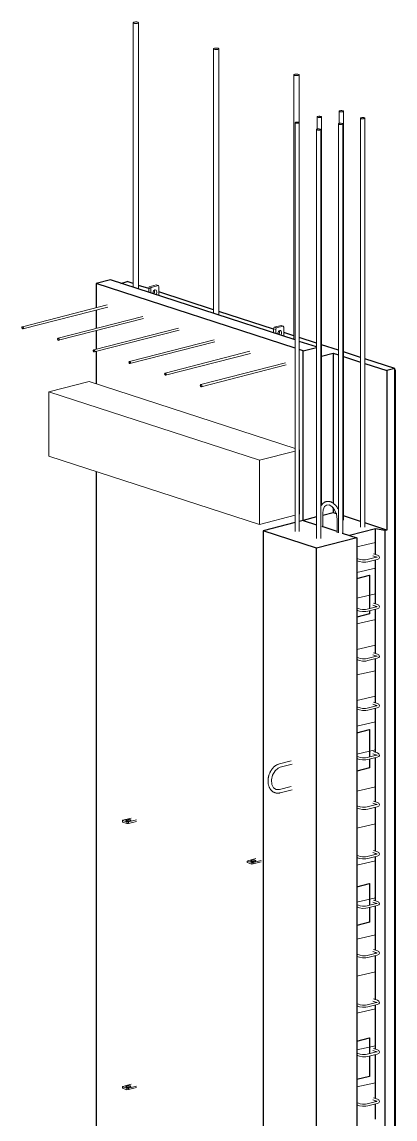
# Model space of a CAD drawing. Header units: millimetres. Extents: x 10041 to 29021, y -1808 to 18539.
# Drawn here: x 23368 to 24758, y 5032 to 9120 of the extents above; entities that cross this region are included whole.
import ezdxf

# ---------------------------------------------------------------- set-up
doc = ezdxf.new("R2010")
doc.units = ezdxf.units.MM
for name, color, linetype, lineweight in [('A-GENM', 13, 'Continuous', 18), ('A-WALL', 113, 'Continuous', 25), ('S-BEAM', 12, 'Continuous', 18), ('S-COLS', 52, 'Continuous', 18), ('S-RBAR', 171, 'Continuous', 18)]:
    doc.layers.add(name, color=color, linetype=linetype, lineweight=lineweight)

# ---------------------------------------------------------------- blocks, each defined once
blk = doc.blocks.new('Rebar Bar - Part 2739742299-431004-3D Ortho')
at = {"layer": 'S-RBAR'}
for p, q in [((4095.3, 8761.3), (4095.3, 7237.4)), ((4111.3, 7237.4), (4111.3, 8761.3))]:
    blk.add_line(p, q, dxfattribs=at)
for points in [[(4109.3, 8762.8, 0), (4107.7, 8763.2, 0), (4105.8, 8763.5, 0), (4103.8, 8763.6, 0), (4101.7, 8763.6, 0), (4099.7, 8763.4, 0), (4098, 8763, 0), (4096.6, 8762.6, 0), (4095.7, 8762, 0), (4095.3, 8761.4, 0), (4095.5, 8760.8, 0), (4096.1, 8760.3, 0), (4097.3, 8759.8, 0)], [(4097.3, 8759.8, 0), (4098.9, 8759.4, 0), (4100.8, 8759.1, 0), (4102.8, 8759, 0), (4104.9, 8759, 0), (4106.9, 8759.2, 0), (4108.6, 8759.6, 0), (4110, 8760, 0), (4110.9, 8760.6, 0), (4111.3, 8761.2, 0), (4111.1, 8761.8, 0), (4110.4, 8762.3, 0), (4109.3, 8762.8, 0)]]:
    blk.add_polyline3d(points, dxfattribs=at)
blk = doc.blocks.new('Rebar Bar - Part 2739742299-V3-3D Ortho')
at = {"layer": 'S-RBAR'}
for p, q in [((4015.6, 8787.2), (4015.6, 8741.8)), ((4031.6, 7263.3), (4031.6, 8787.2))]:
    blk.add_line(p, q, dxfattribs=at)
for points in [[(4029.5, 8788.7, 0), (4028, 8789.1, 0), (4026.1, 8789.4, 0), (4024, 8789.5, 0), (4022, 8789.5, 0), (4020, 8789.3, 0), (4018.3, 8788.9, 0), (4016.9, 8788.5, 0), (4016, 8787.9, 0), (4015.6, 8787.3, 0), (4015.7, 8786.7, 0), (4016.4, 8786.2, 0), (4017.6, 8785.7, 0)], [(4017.6, 8785.7, 0), (4019.2, 8785.3, 0), (4021, 8785, 0), (4023.1, 8784.9, 0), (4025.2, 8784.9, 0), (4027.2, 8785.1, 0), (4028.9, 8785.5, 0), (4030.3, 8785.9, 0), (4031.2, 8786.5, 0), (4031.6, 8787.1, 0), (4031.4, 8787.7, 0), (4030.7, 8788.2, 0), (4029.5, 8788.7, 0)]]:
    blk.add_polyline3d(points, dxfattribs=at)
blk = doc.blocks.new('Rebar Bar - Part 2364595432-431004-3D Ortho')
at = {"layer": 'S-RBAR'}
for p, q in [((3933.5, 8766), (3933.5, 8720.7)), ((3949.5, 7318.9), (3949.5, 8766))]:
    blk.add_line(p, q, dxfattribs=at)
for points in [[(3947.5, 8767.6, 0), (3945.9, 8768, 0), (3944, 8768.2, 0), (3942, 8768.3, 0), (3939.9, 8768.3, 0), (3937.9, 8768.1, 0), (3936.2, 8767.8, 0), (3934.8, 8767.3, 0), (3933.9, 8766.8, 0), (3933.5, 8766.2, 0), (3933.7, 8765.6, 0), (3934.3, 8765, 0), (3935.5, 8764.5, 0)], [(3935.5, 8764.5, 0), (3937.1, 8764.1, 0), (3939, 8763.9, 0), (3941, 8763.7, 0), (3943.1, 8763.8, 0), (3945.1, 8764, 0), (3946.8, 8764.3, 0), (3948.2, 8764.8, 0), (3949.1, 8765.3, 0), (3949.5, 8765.9, 0), (3949.3, 8766.5, 0), (3948.6, 8767.1, 0), (3947.5, 8767.6, 0)]]:
    blk.add_polyline3d(points, dxfattribs=at)
blk = doc.blocks.new('Rebar Bar - Part 2702964208-431004-3D Ortho')
at = {"layer": 'S-RBAR'}
for p, q in [((3851.2, 8744.5), (3851.2, 7221.1)), ((3867.2, 7221.1), (3867.2, 8744.5))]:
    blk.add_line(p, q, dxfattribs=at)
for points in [[(3865.2, 8746, 0), (3863.6, 8746.4, 0), (3861.7, 8746.7, 0), (3859.7, 8746.8, 0), (3857.6, 8746.8, 0), (3855.6, 8746.6, 0), (3853.9, 8746.2, 0), (3852.5, 8745.8, 0), (3851.6, 8745.2, 0), (3851.2, 8744.6, 0), (3851.4, 8744, 0), (3852.1, 8743.5, 0), (3853.2, 8743, 0)], [(3853.2, 8743, 0), (3854.8, 8742.6, 0), (3856.7, 8742.3, 0), (3858.7, 8742.2, 0), (3860.8, 8742.2, 0), (3862.8, 8742.4, 0), (3864.5, 8742.8, 0), (3865.9, 8743.2, 0), (3866.8, 8743.8, 0), (3867.2, 8744.4, 0), (3867, 8745, 0), (3866.4, 8745.5, 0), (3865.2, 8746, 0)]]:
    blk.add_polyline3d(points, dxfattribs=at)
blk = doc.blocks.new('RR spread anchor face based - RR-SA-1_4-160-1726851-3D Ortho')
at = {"layer": 'A-GENM'}
for p, q in [((3210.6, 5154.2), (3208.6, 5152.7)), ((3208.6, 5152.7), (3225.2, 5147.3)), ((3208.6, 5146.9), (3208.6, 5152.7)), ((3240.5, 5161.8), (3210.6, 5154.2)), ((3223.8, 5154.4), (3228.3, 5155.6)), ((3230.6, 5147.7), (3260.5, 5155.4)), ((3237.6, 5152.6), (3233.1, 5151.4)), ((3225.2, 5141.5), (3208.6, 5146.9)), ((3225.2, 5147.3), (3230.6, 5147.7)), ((3225.2, 5141.5), (3225.2, 5147.3)), ((3230.6, 5141.9), (3225.2, 5141.5)), ((3260.5, 5149.6), (3230.6, 5141.9)), ((3230.6, 5147.7), (3230.6, 5141.9))]:
    blk.add_line(p, q, dxfattribs=at)
for points in [[(3233.1, 5151.4, 0), (3231.6, 5151.1, 0), (3229.9, 5151, 0), (3228, 5150.9, 0), (3226.2, 5151, 0), (3224.6, 5151.2, 0), (3223.2, 5151.6, 0), (3222.2, 5152, 0), (3221.6, 5152.5, 0), (3221.5, 5153.1, 0), (3221.8, 5153.6, 0), (3222.6, 5154, 0), (3223.8, 5154.4, 0)], [(3228.3, 5155.6, 0), (3229.8, 5155.9, 0), (3231.5, 5156.1, 0), (3233.3, 5156.1, 0), (3235.1, 5156, 0), (3236.8, 5155.8, 0), (3238.2, 5155.4, 0), (3239.2, 5155, 0), (3239.8, 5154.5, 0), (3239.9, 5154, 0), (3239.6, 5153.5, 0), (3238.8, 5153, 0), (3237.6, 5152.6, 0)]]:
    blk.add_polyline3d(points, dxfattribs=at)
blk = doc.blocks.new('RR spread anchor face based - RR-SA-4_0-180-1726831-3D Ortho')
at = {"layer": 'A-GENM'}
for p, q in [((3308.2, 8133.3), (3334.3, 8140.1)), ((3342.3, 8137.5), (3316.1, 8130.7)), ((3334.3, 8140.1), (3342.3, 8137.5)), ((3344.2, 8133.2), (3342.3, 8137.5)), ((3306.3, 8128.1), (3308.2, 8133.3)), ((3306.3, 8112.1), (3306.3, 8128.1)), ((3314.3, 8125.5), (3306.3, 8128.1)), ((3308.2, 8133.3), (3316.1, 8130.7)), ((3316.1, 8130.7), (3314.3, 8125.5)), ((3314.3, 8125.5), (3314.3, 8109.5)), ((3322.5, 8107.2), (3322.5, 8111)), ((3328, 8113.2), (3328, 8117.1)), ((3336, 8114.5), (3336, 8110.7)), ((3344.2, 8099.8), (3344.2, 8133.2))]:
    blk.add_line(p, q, dxfattribs=at)
for points in [[(3322.5, 8111, 0), (3322.7, 8113.3, 0), (3323.4, 8115.6, 0), (3324.5, 8117.6, 0), (3325.9, 8119.4, 0), (3327.5, 8120.6, 0), (3329.2, 8121.4, 0), (3331, 8121.5, 0), (3332.6, 8121.1, 0), (3334, 8120.1, 0), (3335.1, 8118.6, 0), (3335.7, 8116.7, 0), (3336, 8114.5, 0)], [(3325.8, 8106.4, 0), (3326, 8106.6, 0), (3327.1, 8108.7, 0), (3327.8, 8111, 0), (3328, 8113.2, 0)], [(3328, 8117.1, 0), (3327.8, 8119.2, 0), (3327.4, 8120.5, 0)], [(3336, 8110.7, 0), (3335.7, 8108.4, 0), (3335.1, 8106.1, 0), (3334, 8104.1, 0), (3333.4, 8103.3, 0)]]:
    blk.add_polyline3d(points, dxfattribs=at)
blk = doc.blocks.new('Rebar Bar - Part 1026889929-431004-3D Ortho')
at = {"layer": 'S-RBAR'}
for p, q in [((3248.8, 9117), (3248.8, 8130.8)), ((3268.8, 8124.3), (3268.8, 9117))]:
    blk.add_line(p, q, dxfattribs=at)
for points in [[(3266.3, 9118.9, 0), (3264.3, 9119.4, 0), (3262, 9119.8, 0), (3259.4, 9119.9, 0), (3256.8, 9119.9, 0), (3254.3, 9119.6, 0), (3252.2, 9119.2, 0), (3250.5, 9118.6, 0), (3249.3, 9117.9, 0), (3248.8, 9117.2, 0), (3249, 9116.4, 0), (3249.9, 9115.7, 0), (3251.3, 9115.1, 0)], [(3251.3, 9115.1, 0), (3253.3, 9114.6, 0), (3255.7, 9114.3, 0), (3258.2, 9114.1, 0), (3260.8, 9114.2, 0), (3263.3, 9114.4, 0), (3265.4, 9114.9, 0), (3267.2, 9115.4, 0), (3268.3, 9116.1, 0), (3268.8, 9116.9, 0), (3268.6, 9117.6, 0), (3267.7, 9118.3, 0), (3266.3, 9118.9, 0)]]:
    blk.add_polyline3d(points, dxfattribs=at)
blk = doc.blocks.new('Rebar Bar - Part 864883769-431004-3D Ortho')
at = {"layer": 'S-RBAR'}
for p, q in [((3816, 7849.7), (3500.3, 7768.7)), ((3502.3, 7761), (3817.9, 7842))]:
    blk.add_line(p, q, dxfattribs=at)
for points in [[(3503.9, 7764, 0), (3503.8, 7765, 0), (3503.6, 7766, 0), (3503.1, 7766.9, 0), (3502.6, 7767.7, 0), (3502, 7768.3, 0), (3501.3, 7768.7, 0), (3500.6, 7768.7, 0), (3499.9, 7768.6, 0), (3499.4, 7768.1, 0), (3499, 7767.5, 0), (3498.7, 7766.7, 0), (3498.6, 7765.7, 0)], [(3498.6, 7765.7, 0), (3498.7, 7764.7, 0), (3499, 7763.7, 0), (3499.4, 7762.7, 0), (3499.9, 7761.9, 0), (3500.6, 7761.4, 0), (3501.3, 7761, 0), (3502, 7760.9, 0), (3502.6, 7761.1, 0), (3503.1, 7761.5, 0), (3503.6, 7762.2, 0), (3503.8, 7763, 0), (3503.9, 7764, 0)]]:
    blk.add_polyline3d(points, dxfattribs=at)
blk = doc.blocks.new('Rebar Bar - Part 1534017773-431004-3D Ortho')
at = {"layer": 'S-RBAR'}
for p, q in [((4094.2, 7116.9), (4081.2, 7121.2)), ((4081.2, 7112.7), (4091.7, 7109.3))]:
    blk.add_line(p, q, dxfattribs=at)
blk = doc.blocks.new('Rebar Bar - Part 2227165887-431004-3D Ortho')
at = {"layer": 'S-RBAR'}
for points in [[(4094.2, 7116.9, 0), (4102.2, 7115.4, 0), (4113.8, 7115.4, 0), (4120.2, 7116.5, 0)], [(4091.7, 7109.3, 0), (4102.1, 7107.4, 0), (4115.2, 7107.5, 0), (4122.2, 7108.8, 0)]]:
    blk.add_polyline3d(points, dxfattribs=at)
blk = doc.blocks.new('Rebar Bar - Part 3241041724-431004-3D Ortho')
at = {"layer": 'S-RBAR'}
for p, q in [((4154.7, 7125.3), (4120.2, 7116.5)), ((4122.2, 7108.8), (4156.7, 7117.6))]:
    blk.add_line(p, q, dxfattribs=at)
blk = doc.blocks.new('Rebar Bar - Part 2227165887-V4-3D Ortho')
at = {"layer": 'S-RBAR'}
blk.add_line((4156.4, 7125.7), (4156.1, 7125.8), dxfattribs=at)
for points in [[(4157.5, 7126.4, 0), (4156.4, 7125.8, 0), (4154.7, 7125.3, 0)], [(4158.6, 7133.4, 0), (4163.9, 7130.7, 0), (4166.3, 7124.6, 0), (4162.8, 7120.1, 0), (4156.7, 7117.6, 0)]]:
    blk.add_polyline3d(points, dxfattribs=at)
blk = doc.blocks.new('Rebar Bar - Part 3098984773-431004-3D Ortho')
at = {"layer": 'S-RBAR'}
for p, q in [((4140.9, 7130.8), (4156.1, 7125.8)), ((4158.6, 7133.4), (4143.3, 7138.4))]:
    blk.add_line(p, q, dxfattribs=at)
blk = doc.blocks.new('Rebar Bar - Part 3098984773-V5-3D Ortho')
at = {"layer": 'S-RBAR'}
for p, q in [((4141.3, 6393.4), (4156.1, 6388.6)), ((4158.6, 6396.2), (4143.3, 6401.2))]:
    blk.add_line(p, q, dxfattribs=at)
blk = doc.blocks.new('Rebar Bar - Part 1814174108-431004-3D Ortho')
at = {"layer": 'S-RBAR'}
for p, q in [((3547.8, 9019.9), (3547.8, 8033.7)), ((3567.8, 8027.2), (3567.8, 9019.9))]:
    blk.add_line(p, q, dxfattribs=at)
for points in [[(3565.3, 9021.8, 0), (3563.3, 9022.3, 0), (3560.9, 9022.6, 0), (3558.4, 9022.8, 0), (3555.8, 9022.7, 0), (3553.3, 9022.5, 0), (3551.1, 9022, 0), (3549.4, 9021.5, 0), (3548.3, 9020.8, 0), (3547.8, 9020.1, 0), (3548, 9019.3, 0), (3548.8, 9018.6, 0), (3550.3, 9018, 0)], [(3550.3, 9018, 0), (3552.3, 9017.5, 0), (3554.6, 9017.1, 0), (3557.2, 9017, 0), (3559.8, 9017.1, 0), (3562.3, 9017.3, 0), (3564.4, 9017.7, 0), (3566.1, 9018.3, 0), (3567.3, 9019, 0), (3567.8, 9019.7, 0), (3567.6, 9020.5, 0), (3566.7, 9021.2, 0), (3565.3, 9021.8, 0)]]:
    blk.add_polyline3d(points, dxfattribs=at)
blk = doc.blocks.new('Rebar Bar - Part 3870367981-431004-3D Ortho')
at = {"layer": 'S-RBAR'}
for p, q in [((3846.6, 8922.8), (3846.6, 7936.6)), ((3866.6, 8745.2), (3866.6, 8922.8))]:
    blk.add_line(p, q, dxfattribs=at)
for points in [[(3864.1, 8924.7, 0), (3862.1, 8925.2, 0), (3859.8, 8925.5, 0), (3857.2, 8925.7, 0), (3854.6, 8925.6, 0), (3852.1, 8925.4, 0), (3850, 8925, 0), (3848.3, 8924.4, 0), (3847.1, 8923.7, 0), (3846.6, 8923, 0), (3846.8, 8922.2, 0), (3847.7, 8921.5, 0), (3849.1, 8920.9, 0)], [(3849.1, 8920.9, 0), (3851.1, 8920.4, 0), (3853.5, 8920.1, 0), (3856, 8919.9, 0), (3858.6, 8920, 0), (3861.1, 8920.2, 0), (3863.2, 8920.6, 0), (3865, 8921.2, 0), (3866.1, 8921.9, 0), (3866.6, 8922.6, 0), (3866.4, 8923.4, 0), (3865.5, 8924.1, 0), (3864.1, 8924.7, 0)]]:
    blk.add_polyline3d(points, dxfattribs=at)
blk = doc.blocks.new('RR spread anchor face based - RR-SA-1_4-160-V7-3D Ortho')
at = {"layer": 'A-GENM'}
for p, q in [((3675.7, 5994.9), (3673.6, 5993.4)), ((3673.6, 5993.4), (3690.2, 5988)), ((3673.6, 5987.7), (3673.6, 5993.4)), ((3690.2, 5982.3), (3673.6, 5987.7)), ((3705.6, 6002.6), (3675.7, 5994.9)), ((3688.9, 5995.2), (3693.3, 5996.4)), ((3690.2, 5988), (3695.6, 5988.5)), ((3690.2, 5982.3), (3690.2, 5988)), ((3695.6, 5982.7), (3690.2, 5982.3)), ((3695.6, 5988.5), (3725.5, 5996.1)), ((3725.5, 5990.4), (3695.6, 5982.7)), ((3695.6, 5988.5), (3695.6, 5982.7)), ((3702.6, 5993.4), (3698.2, 5992.2))]:
    blk.add_line(p, q, dxfattribs=at)
for points in [[(3698.2, 5992.2, 0), (3696.6, 5991.9, 0), (3694.9, 5991.7, 0), (3693.1, 5991.7, 0), (3691.3, 5991.8, 0), (3689.7, 5992, 0), (3688.3, 5992.4, 0), (3687.2, 5992.8, 0), (3686.6, 5993.3, 0), (3686.5, 5993.8, 0), (3686.9, 5994.4, 0), (3687.7, 5994.8, 0), (3688.9, 5995.2, 0)], [(3693.3, 5996.4, 0), (3694.9, 5996.7, 0), (3696.6, 5996.9, 0), (3698.4, 5996.9, 0), (3700.2, 5996.8, 0), (3701.8, 5996.6, 0), (3703.2, 5996.2, 0), (3704.2, 5995.8, 0), (3704.8, 5995.3, 0), (3705, 5994.8, 0), (3704.6, 5994.2, 0), (3703.8, 5993.8, 0), (3702.6, 5993.4, 0)]]:
    blk.add_polyline3d(points, dxfattribs=at)
blk = doc.blocks.new('RR spread anchor face based - RR-SA-4_0-180-V8-3D Ortho')
at = {"layer": 'A-GENM'}
for p, q in [((3771.4, 7977), (3773.2, 7982.3)), ((3771.4, 7961), (3771.4, 7977)), ((3779.3, 7974.4), (3771.4, 7977)), ((3773.2, 7982.3), (3799.4, 7989)), ((3773.2, 7982.3), (3781.2, 7979.7)), ((3781.2, 7979.7), (3779.3, 7974.4)), ((3779.3, 7974.4), (3779.3, 7958.4)), ((3807.4, 7986.4), (3781.2, 7979.7)), ((3799.4, 7989), (3807.4, 7986.4)), ((3809.2, 7982.1), (3807.4, 7986.4)), ((3809.2, 7948.7), (3809.2, 7982.1)), ((3787.6, 7956.1), (3787.6, 7959.9)), ((3793, 7962.2), (3793, 7966)), ((3801, 7963.4), (3801, 7959.6))]:
    blk.add_line(p, q, dxfattribs=at)
for points in [[(3787.6, 7959.9, 0), (3787.8, 7962.2, 0), (3788.5, 7964.5, 0), (3789.5, 7966.5, 0), (3790.9, 7968.3, 0), (3792.5, 7969.5, 0), (3794.3, 7970.3, 0), (3796, 7970.4, 0), (3797.6, 7970, 0), (3799, 7969, 0), (3800.1, 7967.5, 0), (3800.8, 7965.6, 0), (3801, 7963.4, 0)], [(3790.5, 7954.8, 0), (3791.1, 7955.6, 0), (3792.1, 7957.6, 0), (3792.8, 7959.9, 0), (3793, 7962.2, 0)], [(3793, 7966, 0), (3792.8, 7968.2, 0), (3792.4, 7969.4, 0)], [(3801, 7959.6, 0), (3800.8, 7957.3, 0), (3800.1, 7955, 0), (3799, 7953, 0), (3798.5, 7952.2, 0)]]:
    blk.add_polyline3d(points, dxfattribs=at)
blk = doc.blocks.new('12_7Ø_ Lifting Insert_COLUMN - 12_9Ø Lifting insert-1653057-3D Ortho')
at = {"layer": 'A-GENM'}
for p, q in [((3954.4, 7237.5), (3954.4, 7289.1)), ((4008.2, 7267.5), (4008.2, 7215.9))]:
    blk.add_line(p, q, dxfattribs=at)
for points in [[(4012.9, 7302.7, 0), (4011.9, 7304.6, 0), (4011, 7306.5, 0), (4009.9, 7308.3, 0), (4008.9, 7310.1, 0), (4007.8, 7311.8, 0), (4006.6, 7313.5, 0), (4005.4, 7315.1, 0), (4004.2, 7316.7, 0), (4002.9, 7318.2, 0), (4001.6, 7319.7, 0), (4000.3, 7321.1, 0), (3998.9, 7322.4, 0), (3997.5, 7323.7, 0), (3996.1, 7325, 0), (3994.7, 7326.1, 0), (3993.2, 7327.2, 0), (3991.6, 7328.2, 0), (3990.1, 7329.1, 0), (3988.5, 7330, 0), (3986.9, 7330.7, 0), (3985.3, 7331.4, 0), (3983.7, 7332, 0), (3982.1, 7332.5, 0), (3980.4, 7333, 0), (3978.7, 7333.3, 0), (3977, 7333.5, 0), (3975.4, 7333.7, 0), (3973.7, 7333.7, 0), (3972, 7333.6, 0), (3970.3, 7333.5, 0), (3968.7, 7333.2, 0), (3967.1, 7332.8, 0), (3965.5, 7332.3, 0), (3963.9, 7331.7, 0), (3962.4, 7331.1, 0), (3960.9, 7330.3, 0), (3959.4, 7329.4, 0), (3958, 7328.5, 0), (3956.7, 7327.4, 0), (3955.4, 7326.3, 0), (3954.1, 7325.1, 0), (3953, 7323.9, 0), (3951.8, 7322.5, 0), (3950.8, 7321.1, 0), (3949.8, 7319.7, 0), (3948.8, 7318.2, 0), (3947.9, 7316.6, 0), (3947.1, 7315, 0)], [(4008.2, 7267.5, 0), (4005.7, 7285.7, 0), (3998.7, 7302.4, 0), (3988.9, 7314.5, 0), (3978.5, 7320.4, 0), (3968.9, 7320.1, 0), (3961.3, 7314, 0), (3955.9, 7301.9, 0), (3954.4, 7289.1, 0)]]:
    blk.add_polyline3d(points, dxfattribs=at)
blk = doc.blocks.new('12_7Ø_ Lifting Insert_COLUMN - 12_9Ø Lifting insert-V9-3D Ortho')
at = {"layer": 'A-GENM'}
for p, q in [((3837.5, 6367), (3792.9, 6355.5)), ((3796, 6343.2), (3841.2, 6354.8)), ((3837.5, 6271.2), (3792.9, 6259.8)), ((3796, 6247.5), (3841.2, 6259.1))]:
    blk.add_line(p, q, dxfattribs=at)
for points in [[(3792.9, 6355.5, 0), (3791.1, 6355, 0), (3789.3, 6354.4, 0), (3787.6, 6353.8, 0), (3785.8, 6353, 0), (3784.1, 6352.2, 0), (3782.4, 6351.2, 0), (3780.8, 6350.2, 0), (3779.1, 6349.2, 0), (3777.5, 6348, 0), (3775.9, 6346.8, 0), (3774.4, 6345.5, 0), (3772.9, 6344.2, 0), (3771.4, 6342.8, 0), (3770, 6341.3, 0), (3768.6, 6339.8, 0), (3767.2, 6338.2, 0), (3765.9, 6336.6, 0), (3764.7, 6334.9, 0), (3763.4, 6333.2, 0), (3762.3, 6331.4, 0), (3761.2, 6329.6, 0), (3760.1, 6327.7, 0), (3759.1, 6325.8, 0), (3758.1, 6323.8, 0), (3757.2, 6321.9, 0), (3756.3, 6319.9, 0), (3755.5, 6317.8, 0), (3754.8, 6315.8, 0), (3754.1, 6313.7, 0), (3753.5, 6311.6, 0), (3752.9, 6309.5, 0), (3752.4, 6307.4, 0), (3752, 6305.3, 0), (3751.6, 6303.1, 0), (3751.3, 6301, 0), (3751.1, 6298.9, 0), (3750.9, 6296.7, 0), (3750.8, 6294.6, 0), (3750.7, 6292.5, 0), (3750.7, 6290.4, 0), (3750.8, 6288.3, 0), (3751, 6286.2, 0), (3751.2, 6284.1, 0), (3751.5, 6282.1, 0), (3751.8, 6280.1, 0), (3752.2, 6278.1, 0), (3752.7, 6276.2, 0), (3753.3, 6274.3, 0), (3753.9, 6272.4, 0), (3754.6, 6270.5, 0), (3755.3, 6268.7, 0), (3756.1, 6267, 0), (3757, 6265.3, 0), (3757.9, 6263.7, 0), (3758.9, 6262.1, 0), (3760, 6260.5, 0), (3761.1, 6259.1, 0), (3762.3, 6257.7, 0), (3763.6, 6256.3, 0), (3764.9, 6255, 0), (3766.3, 6253.9, 0), (3767.7, 6252.7, 0), (3769.2, 6251.7, 0), (3770.7, 6250.8, 0), (3772.3, 6249.9, 0), (3773.9, 6249.1, 0), (3775.5, 6248.4, 0), (3777.2, 6247.9, 0), (3778.9, 6247.4, 0), (3780.7, 6247, 0), (3782.5, 6246.7, 0), (3784.2, 6246.5, 0), (3786, 6246.4, 0), (3787.8, 6246.3, 0), (3789.6, 6246.4, 0), (3791.5, 6246.6, 0), (3793.3, 6246.9, 0), (3795.1, 6247.3, 0), (3796, 6247.5, 0)], [(3792.9, 6259.8, 0), (3781, 6260, 0), (3771.3, 6266.7, 0), (3765, 6279.2, 0), (3763.6, 6296, 0), (3767.7, 6314.1, 0), (3776.7, 6329.7, 0), (3788.7, 6340.2, 0), (3796, 6343.2, 0)]]:
    blk.add_polyline3d(points, dxfattribs=at)
blk = doc.blocks.new('Rebar Bar - Part 974947352-V12-3D Ortho')
at = {"layer": 'S-RBAR'}
for p, q in [((4081.2, 6392.2), (4129, 6402.9)), ((4129.1, 6403), (4151.6, 6408))]:
    blk.add_line(p, q, dxfattribs=at)
blk = doc.blocks.new('Rebar Bar - Part 974947352-431004-3D Ortho')
at = {"layer": 'S-RBAR'}
blk.add_line((4081.2, 3694), (4151.6, 3709.9), dxfattribs=at)
blk = doc.blocks.new('Rebar Bar - Part 974947352-V14-3D Ortho')
at = {"layer": 'S-RBAR'}
blk.add_line((4081.2, 6877.9), (4151.7, 6893.7), dxfattribs=at)

msp = doc.modelspace()

# ---------------------------------------------------------------- linework, layer by layer
at = {"layer": 'A-WALL'}
for p, q in [((23697.43796, 8158.51351), (23644.94218, 8145.03796)), ((23644.94218, 8145.03796), (23644.94218, 8055.107)), ((24385.32939, 7904.4966), (23644.94218, 8145.03796)), ((24385.32939, 7935.02729), (23697.43796, 8158.51351)), ((23735.93918, 8146.00501), (23760.3738, 8152.27732)), ((23782.78035, 8144.99067), (23760.36164, 8152.2742)), ((23840.26649, 8126.31424), (23802.63763, 8138.53933)), ((23861.6719, 8119.35993), (23860.36685, 8119.78392)), ((24081.9477, 8047.79543), (23878.13527, 8114.01121)), ((23644.94218, 8047.01792), (23644.94218, 7977.74189)), ((24305.3185, 7975.2254), (24101.72502, 8041.37005)), ((23644.94218, 7969.64538), (23644.94218, 7900.55467)), ((24326.72354, 7968.27121), (24325.41967, 7968.69482)), ((24380.76849, 7950.71277), (24343.18727, 7962.92237)), ((24465.05286, 7923.32996), (24401.15125, 7944.0907)), ((23644.94218, 7892.37213), (23644.94218, 7771.65445)), ((24465.05286, 7909.12626), (24401.15125, 7929.88699)), ((24415.57491, 7894.67026), (24401.15125, 7899.3563)), ((24415.57491, 7894.67026), (24465.05286, 7907.37113)), ((24415.57491, 7262.79047), (24415.57491, 7894.67026)), ((24547.2016, 7896.641), (24483.43286, 7917.35856)), ((24629.41679, 7869.93044), (24565.51517, 7890.69117)), ((24483.43286, 7874.24227), (24527.68653, 7885.60209)), ((24527.68653, 7885.60209), (24547.2016, 7879.26192)), ((24527.68653, 7885.60209), (24527.68653, 7325.14252)), ((24565.51517, 7873.3121), (24629.41679, 7852.55136)), ((24756.90499, 7828.51132), (24645.23864, 7864.79014)), ((24645.23864, 7847.41107), (24727.02265, 7820.84059)), ((24756.91715, 7828.51444), (24727.02265, 7820.84059)), ((24727.02265, 7820.84059), (24727.02265, 7226.80778)), ((24757.74785, 7823.00052), (24756.9167, 7828.50185)), ((24756.91715, 2988.44097), (24756.91715, 7828.51444)), ((24757.74785, 7823.00052), (24757.74785, 2992.51903)), ((23644.94218, 7445.36968), (23644.94218, 3267.11752)), ((24527.68653, 7291.56927), (24488.36874, 7281.47649)), ((24527.68653, 7311.32534), (24527.68653, 7291.56927)), ((24540.54553, 7287.39156), (24527.68653, 7291.56927)), ((24629.28191, 7258.56237), (24565.51517, 7279.27928)), ((24385.19566, 7254.98241), (24266.10958, 7224.41328)), ((24415.59173, 7262.78501), (24401.15125, 7259.07817)), ((24464.92329, 7275.45809), (24415.57491, 7262.79047)), ((24415.57491, 7262.79047), (24464.92071, 7246.75872)), ((24542.01629, 7221.71146), (24486.566, 7239.72647)), ((24727.02265, 7226.80778), (24645.23864, 7253.37825)), ((24465.42869, 7159.65731), (24266.10958, 7224.41328)), ((24266.10958, 7224.41328), (24266.10958, 2978.37262)), ((24614.91084, 7198.02904), (24465.42869, 7159.65731)), ((24560.74085, 7215.62811), (24614.91084, 7198.02904)), ((24685.49995, 7231.60428), (24588.33655, 7206.66266)), ((24614.91084, 7198.02904), (24614.91084, 4081.71228)), ((24685.49995, 7182.69072), (24685.49995, 7231.60428)), ((24719.54855, 7224.88919), (24685.49995, 7231.60428)), ((24727.02265, 7226.80778), (24719.54855, 7224.88919)), ((24719.54855, 7224.88919), (24719.54855, 2978.84853)), ((24465.42869, 2913.61665), (24465.42869, 7159.65731)), ((24685.49995, 7135.6672), (24685.49995, 7182.52924)), ((24685.49995, 7124.50873), (24685.49995, 7127.33651)), ((24685.49995, 7087.21012), (24685.49995, 7116.36697)), ((24685.49995, 6991.72952), (24685.49995, 7087.04864)), ((24615.11514, 7045.99353), (24663.07836, 7058.30558)), ((24663.07895, 7058.30498), (24663.07895, 6986.68764)), ((24685.49995, 6951.36893), (24685.49995, 6991.56804)), ((24663.07895, 6986.52616), (24663.07895, 6934.38919)), ((24663.07836, 6914.69504), (24615.11514, 6902.38299)), ((24663.07895, 6926.26667), (24663.07895, 6914.69594)), ((24685.49995, 6940.21046), (24685.49995, 6943.03824)), ((24685.49995, 6896.24892), (24685.49995, 6932.0687)), ((24685.49995, 6800.76833), (24685.49995, 6896.08744)), ((24685.49995, 6798.54171), (24685.49995, 6800.60685)), ((24685.49995, 6767.07066), (24685.49995, 6798.43826)), ((24685.49995, 6755.91219), (24685.49995, 6758.73997)), ((24685.49995, 6705.28773), (24685.49995, 6747.77043)), ((24685.49995, 6609.80713), (24685.49995, 6705.12625)), ((24685.49995, 6582.77239), (24685.49995, 6609.64565)), ((24685.49995, 6571.61392), (24685.49995, 6574.4417)), ((24685.49995, 6514.32653), (24685.49995, 6563.47216)), ((24685.49995, 6512.63831), (24685.49995, 6514.16505)), ((24685.49995, 6410.80396), (24685.49995, 6512.56419)), ((24615.11514, 6471.55736), (24663.07836, 6483.86941)), ((24663.07895, 6483.86881), (24663.07895, 6405.51959)), ((24663.07895, 6405.35811), (24663.07895, 6381.49438)), ((24685.49995, 6398.47412), (24685.49995, 6410.62012)), ((24685.49995, 6387.31565), (24685.49995, 6390.14343)), ((24685.49995, 6272.74252), (24685.49995, 6379.17389)), ((24663.07836, 6340.25887), (24615.11514, 6327.94682)), ((24663.07895, 6373.37186), (24663.07895, 6340.25977)), ((24685.49995, 6214.17585), (24685.49995, 6272.58104)), ((24685.49995, 6203.01738), (24685.49995, 6205.84516)), ((24685.49995, 6134.92357), (24685.49995, 6194.87562)), ((24685.49995, 6029.87758), (24685.49995, 6134.76209)), ((24685.49995, 6018.71911), (24685.49995, 6021.54689)), ((24685.49995, 5997.10462), (24685.49995, 6010.57735)), ((24685.49995, 5859.28567), (24685.49995, 5996.94314)), ((24615.11514, 5897.1212), (24663.07836, 5909.43325)), ((24663.07895, 5909.43265), (24663.07895, 5854.2438)), ((24663.07895, 5854.08232), (24663.07895, 5828.59957)), ((24685.49995, 5845.57931), (24685.49995, 5859.12419)), ((24663.07895, 5820.47705), (24663.07895, 5765.82361)), ((24685.49995, 5834.42084), (24685.49995, 5837.24863)), ((24685.49995, 5721.46673), (24685.49995, 5826.27908)), ((24663.07836, 5765.82271), (24615.11514, 5753.51065)), ((24685.49995, 5661.28104), (24685.49995, 5721.30524)), ((24685.49995, 5650.12257), (24685.49995, 5652.95036)), ((24685.49995, 5583.64778), (24685.49995, 5641.98081)), ((24685.49995, 5476.98277), (24685.49995, 5583.47347)), ((24685.49995, 5465.8243), (24685.49995, 5468.65209)), ((24685.49995, 5445.82883), (24685.49995, 5457.68254)), ((24685.49995, 5308.00988), (24685.49995, 5445.66735)), ((24615.11514, 5322.68503), (24663.07836, 5334.99708)), ((24663.07895, 5334.99648), (24663.07895, 5302.968)), ((24663.07895, 5302.80652), (24663.07895, 5275.70476)), ((24685.49995, 5292.6845), (24685.49995, 5307.8484)), ((24685.49995, 5281.52603), (24685.49995, 5284.35382)), ((24685.49995, 5170.19093), (24685.49995, 5273.38427)), ((24663.07895, 5267.58224), (24663.07895, 5191.38744)), ((24663.07836, 5191.38654), (24615.11514, 5179.07449)), ((24685.49995, 5108.38623), (24685.49995, 5170.02945)), ((24685.49995, 5097.22776), (24685.49995, 5100.05555)), ((24685.49995, 5032.37198), (24685.49995, 5089.086))]:
    msp.add_line(p, q, dxfattribs=at)
at = {"layer": 'S-BEAM'}
for p, q in [((23468.88554, 7741.9164), (23618.36769, 7780.28813)), ((24385.32939, 7531.11309), (23618.36769, 7780.28813)), ((23468.88554, 7502.568), (23468.88554, 7741.9164)), ((23468.88554, 7741.9164), (24252.83298, 7487.22294)), ((24385.32939, 7521.23447), (24252.83298, 7487.22294)), ((24402.31513, 7525.59467), (24401.15125, 7525.9728)), ((24402.31513, 7525.59467), (24401.15125, 7525.2959)), ((24402.31513, 7286.24627), (24402.31513, 7525.59467)), ((24252.83298, 7247.87453), (23468.88554, 7502.568)), ((24252.83298, 7487.22294), (24252.83298, 7247.87453)), ((24252.83298, 7247.87453), (24385.19807, 7281.85236)), ((24401.15125, 7285.9475), (24402.31513, 7286.24627))]:
    msp.add_line(p, q, dxfattribs=at)
at = {"layer": 'S-COLS'}
for p, q in [((24385.19566, 7254.97634), (24266.12002, 7224.40989)), ((24415.60217, 7262.78162), (24401.15125, 7259.0721)), ((24464.92071, 7246.75872), (24415.60217, 7262.78162)), ((24542.01629, 7221.71146), (24486.566, 7239.72647)), ((24266.12002, 7224.40989), (24465.42869, 7159.65731)), ((24266.12002, 3988.41949), (24266.12002, 7224.40989)), ((24465.42869, 7159.65731), (24614.91084, 7198.02904)), ((24588.33655, 7206.66266), (24560.74085, 7215.62811)), ((24614.91084, 7198.02904), (24588.33655, 7206.66266)), ((24614.91084, 2951.98839), (24614.91084, 7198.02904)), ((24465.42869, 2913.61665), (24465.42869, 7159.65731)), ((24663.07836, 7058.30558), (24615.11514, 7045.99353)), ((24663.07895, 6986.68764), (24663.07895, 7058.30498)), ((24663.07895, 6934.38919), (24663.07895, 6986.52616)), ((24615.11514, 6902.38299), (24663.07836, 6914.69504)), ((24663.07895, 6914.69594), (24663.07895, 6926.26667)), ((24663.07836, 6483.86941), (24615.11514, 6471.55736)), ((24663.07895, 6405.51959), (24663.07895, 6483.86881)), ((24663.07895, 6381.49438), (24663.07895, 6405.35811)), ((24615.11514, 6327.94682), (24663.07836, 6340.25887)), ((24663.07895, 6340.25977), (24663.07895, 6373.37186)), ((24663.07836, 5909.43325), (24615.11514, 5897.1212)), ((24663.07895, 5854.2438), (24663.07895, 5909.43265)), ((24663.07895, 5828.59957), (24663.07895, 5854.08232)), ((24663.07895, 5765.82361), (24663.07895, 5820.47705)), ((24615.11514, 5753.51065), (24663.07836, 5765.82271)), ((24663.07836, 5334.99708), (24615.11514, 5322.68503)), ((24663.07895, 5302.968), (24663.07895, 5334.99648)), ((24663.07895, 5275.70476), (24663.07895, 5302.80652)), ((24663.07895, 5191.38744), (24663.07895, 5267.58224)), ((24615.11514, 5179.07449), (24663.07836, 5191.38654))]:
    msp.add_line(p, q, dxfattribs=at)

# ---------------------------------------------------------------- block references
at = {"layer": 'A-GENM'}
for name, p in [('RR spread anchor face based - RR-SA-4_0-180-1726831-3D Ortho', (20533.95868, 0)), ('RR spread anchor face based - RR-SA-4_0-180-V8-3D Ortho', (20533.95868, 0)), ('12_7Ø_ Lifting Insert_COLUMN - 12_9Ø Lifting insert-1653057-3D Ortho', (20533.95868, 0)), ('12_7Ø_ Lifting Insert_COLUMN - 12_9Ø Lifting insert-V9-3D Ortho', (20533.95868, 0)), ('RR spread anchor face based - RR-SA-1_4-160-1726851-3D Ortho', (20533.95868, 991.88119)), ('RR spread anchor face based - RR-SA-1_4-160-V7-3D Ortho', (20533.95868, 0)), ('RR spread anchor face based - RR-SA-1_4-160-1726851-3D Ortho', (20533.95868, 0))]:
    msp.add_blockref(name, p, dxfattribs=at)
at = {"layer": 'S-RBAR'}
for name, p in [('Rebar Bar - Part 1026889929-431004-3D Ortho', (20533.95868, 0)), ('Rebar Bar - Part 1814174108-431004-3D Ortho', (20533.95868, 0)), ('Rebar Bar - Part 3870367981-431004-3D Ortho', (20533.95868, 0)), ('Rebar Bar - Part 2739742299-V3-3D Ortho', (20533.95868, 0)), ('Rebar Bar - Part 2364595432-431004-3D Ortho', (20533.95868, 0)), ('Rebar Bar - Part 2739742299-431004-3D Ortho', (20533.95868, 0)), ('Rebar Bar - Part 2702964208-431004-3D Ortho', (20533.95868, 0)), ('Rebar Bar - Part 2739742299-431004-3D Ortho', (20369.59475, -42.23049)), ('Rebar Bar - Part 2739742299-431004-3D Ortho', (20451.7435, -21.10445)), ('Rebar Bar - Part 864883769-431004-3D Ortho', (19869.6239, 215.833)), ('Rebar Bar - Part 864883769-431004-3D Ortho', (20002.49085, 172.6664)), ('Rebar Bar - Part 864883769-431004-3D Ortho', (20135.35781, 129.4998)), ('Rebar Bar - Part 864883769-431004-3D Ortho', (20268.22477, 86.3332)), ('Rebar Bar - Part 864883769-431004-3D Ortho', (20401.09172, 43.1666)), ('Rebar Bar - Part 864883769-431004-3D Ortho', (20533.95868, 0)), ('Rebar Bar - Part 974947352-431004-3D Ortho', (20533.95868, 3470.29459)), ('Rebar Bar - Part 1534017773-431004-3D Ortho', (20533.95868, 0)), ('Rebar Bar - Part 2227165887-431004-3D Ortho', (20533.95868, 0)), ('Rebar Bar - Part 3241041724-431004-3D Ortho', (20533.95868, 0)), ('Rebar Bar - Part 3098984773-431004-3D Ortho', (20533.95868, 0)), ('Rebar Bar - Part 2227165887-V4-3D Ortho', (20533.95868, 0)), ('Rebar Bar - Part 974947352-431004-3D Ortho', (20533.95868, 3374.81399)), ('Rebar Bar - Part 974947352-431004-3D Ortho', (20533.95868, 3279.33339)), ('Rebar Bar - Part 3098984773-431004-3D Ortho', (20533.95868, -184.29827)), ('Rebar Bar - Part 2227165887-V4-3D Ortho', (20533.95868, -184.29827)), ('Rebar Bar - Part 1534017773-431004-3D Ortho', (20533.95868, -184.29827)), ('Rebar Bar - Part 2227165887-431004-3D Ortho', (20533.95868, -184.29827)), ('Rebar Bar - Part 3241041724-431004-3D Ortho', (20533.95868, -184.29827)), ('Rebar Bar - Part 974947352-V14-3D Ortho', (20533.95868, 0)), ('Rebar Bar - Part 974947352-431004-3D Ortho', (20533.95868, 3088.3722)), ('Rebar Bar - Part 1534017773-431004-3D Ortho', (20533.95868, -368.59654)), ('Rebar Bar - Part 2227165887-431004-3D Ortho', (20533.95868, -368.59654)), ('Rebar Bar - Part 3241041724-431004-3D Ortho', (20533.95868, -368.59654)), ('Rebar Bar - Part 3098984773-431004-3D Ortho', (20533.95868, -368.59654)), ('Rebar Bar - Part 2227165887-V4-3D Ortho', (20533.95868, -368.59654)), ('Rebar Bar - Part 974947352-431004-3D Ortho', (20533.95868, 2992.8916)), ('Rebar Bar - Part 974947352-431004-3D Ortho', (20533.95868, 2897.411)), ('Rebar Bar - Part 3098984773-431004-3D Ortho', (20533.95868, -552.89481)), ('Rebar Bar - Part 1534017773-431004-3D Ortho', (20533.95868, -552.89481)), ('Rebar Bar - Part 2227165887-431004-3D Ortho', (20533.95868, -552.89481)), ('Rebar Bar - Part 3241041724-431004-3D Ortho', (20533.95868, -552.89481)), ('Rebar Bar - Part 2227165887-V4-3D Ortho', (20533.95868, -552.89481)), ('Rebar Bar - Part 974947352-431004-3D Ortho', (20533.95868, 2801.93041)), ('Rebar Bar - Part 974947352-V12-3D Ortho', (20533.95868, 0)), ('Rebar Bar - Part 1534017773-431004-3D Ortho', (20533.95868, -737.19308)), ('Rebar Bar - Part 2227165887-431004-3D Ortho', (20533.95868, -737.19308)), ('Rebar Bar - Part 3241041724-431004-3D Ortho', (20533.95868, -737.19308)), ('Rebar Bar - Part 3098984773-V5-3D Ortho', (20533.95868, 0)), ('Rebar Bar - Part 2227165887-V4-3D Ortho', (20533.95868, -737.19308)), ('Rebar Bar - Part 974947352-431004-3D Ortho', (20533.95868, 2560.34639)), ('Rebar Bar - Part 3098984773-431004-3D Ortho', (20533.95868, -921.49135)), ('Rebar Bar - Part 1534017773-431004-3D Ortho', (20533.95868, -921.49135)), ('Rebar Bar - Part 2227165887-431004-3D Ortho', (20533.95868, -921.49135)), ('Rebar Bar - Part 3241041724-431004-3D Ortho', (20533.95868, -921.49135)), ('Rebar Bar - Part 2227165887-V4-3D Ortho', (20533.95868, -921.49135)), ('Rebar Bar - Part 974947352-431004-3D Ortho', (20533.95868, 2422.52744)), ('Rebar Bar - Part 1534017773-431004-3D Ortho', (20533.95868, -1105.78962)), ('Rebar Bar - Part 2227165887-431004-3D Ortho', (20533.95868, -1105.78962)), ('Rebar Bar - Part 3241041724-431004-3D Ortho', (20533.95868, -1105.78962)), ('Rebar Bar - Part 3098984773-431004-3D Ortho', (20533.95868, -1105.78962)), ('Rebar Bar - Part 2227165887-V4-3D Ortho', (20533.95868, -1105.78962)), ('Rebar Bar - Part 974947352-431004-3D Ortho', (20533.95868, 2284.7085)), ('Rebar Bar - Part 974947352-431004-3D Ortho', (20533.95868, 2146.88955)), ('Rebar Bar - Part 3098984773-431004-3D Ortho', (20533.95868, -1290.08789)), ('Rebar Bar - Part 1534017773-431004-3D Ortho', (20533.95868, -1290.08789)), ('Rebar Bar - Part 2227165887-431004-3D Ortho', (20533.95868, -1290.08789)), ('Rebar Bar - Part 3241041724-431004-3D Ortho', (20533.95868, -1290.08789)), ('Rebar Bar - Part 2227165887-V4-3D Ortho', (20533.95868, -1290.08789)), ('Rebar Bar - Part 974947352-431004-3D Ortho', (20533.95868, 2009.0706)), ('Rebar Bar - Part 1534017773-431004-3D Ortho', (20533.95868, -1474.38616)), ('Rebar Bar - Part 2227165887-431004-3D Ortho', (20533.95868, -1474.38616)), ('Rebar Bar - Part 3241041724-431004-3D Ortho', (20533.95868, -1474.38616)), ('Rebar Bar - Part 3098984773-431004-3D Ortho', (20533.95868, -1474.38616)), ('Rebar Bar - Part 2227165887-V4-3D Ortho', (20533.95868, -1474.38616)), ('Rebar Bar - Part 974947352-431004-3D Ortho', (20533.95868, 1871.25165)), ('Rebar Bar - Part 3098984773-431004-3D Ortho', (20533.95868, -1658.68443)), ('Rebar Bar - Part 1534017773-431004-3D Ortho', (20533.95868, -1658.68443)), ('Rebar Bar - Part 974947352-431004-3D Ortho', (20533.95868, 1733.4327)), ('Rebar Bar - Part 2227165887-431004-3D Ortho', (20533.95868, -1658.68443)), ('Rebar Bar - Part 3241041724-431004-3D Ortho', (20533.95868, -1658.68443)), ('Rebar Bar - Part 2227165887-V4-3D Ortho', (20533.95868, -1658.68443)), ('Rebar Bar - Part 974947352-431004-3D Ortho', (20533.95868, 1595.61375)), ('Rebar Bar - Part 1534017773-431004-3D Ortho', (20533.95868, -1842.9827)), ('Rebar Bar - Part 2227165887-431004-3D Ortho', (20533.95868, -1842.9827)), ('Rebar Bar - Part 3241041724-431004-3D Ortho', (20533.95868, -1842.9827)), ('Rebar Bar - Part 3098984773-431004-3D Ortho', (20533.95868, -1842.9827)), ('Rebar Bar - Part 2227165887-V4-3D Ortho', (20533.95868, -1842.9827)), ('Rebar Bar - Part 974947352-431004-3D Ortho', (20533.95868, 1457.79481)), ('Rebar Bar - Part 3098984773-431004-3D Ortho', (20533.95868, -2027.28097)), ('Rebar Bar - Part 1534017773-431004-3D Ortho', (20533.95868, -2027.28097)), ('Rebar Bar - Part 2227165887-431004-3D Ortho', (20533.95868, -2027.28097)), ('Rebar Bar - Part 3241041724-431004-3D Ortho', (20533.95868, -2027.28097)), ('Rebar Bar - Part 2227165887-V4-3D Ortho', (20533.95868, -2027.28097))]:
    msp.add_blockref(name, p, dxfattribs=at)

doc.saveas('drawing.dxf')
